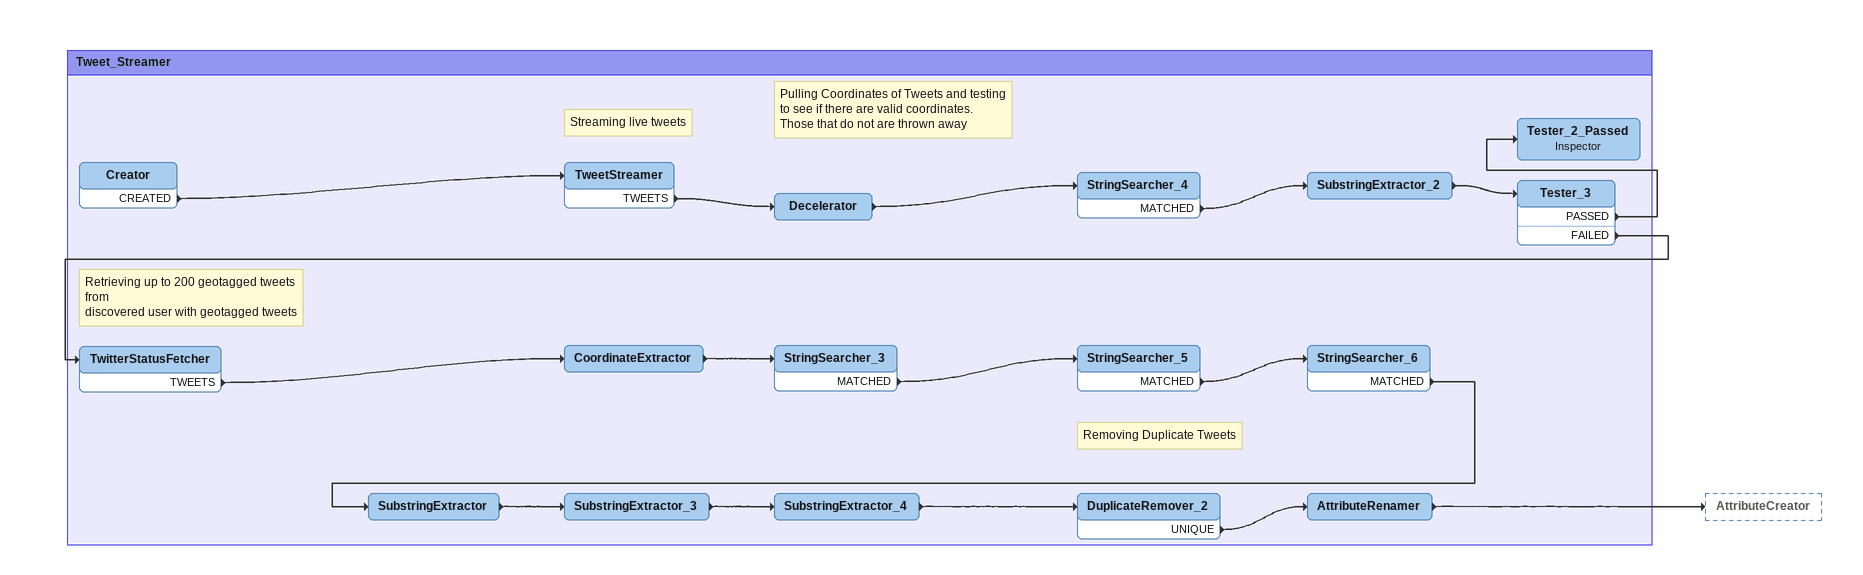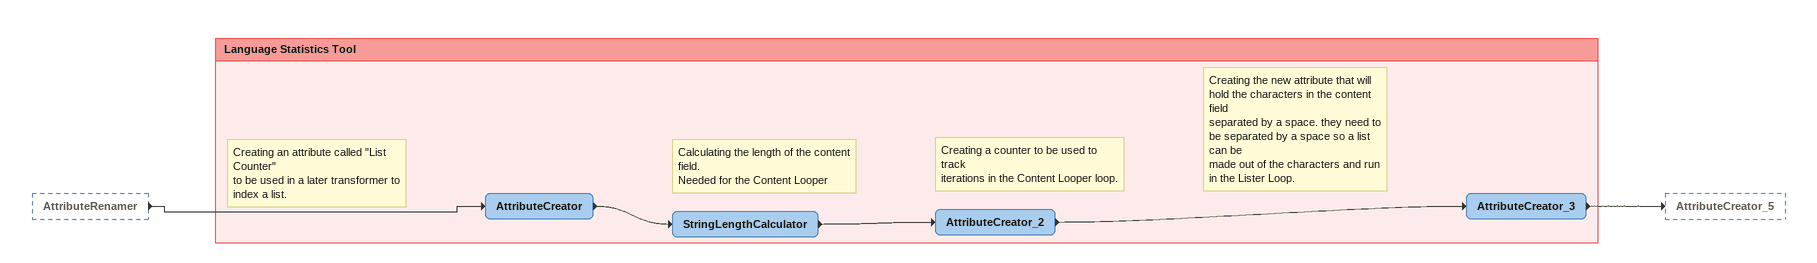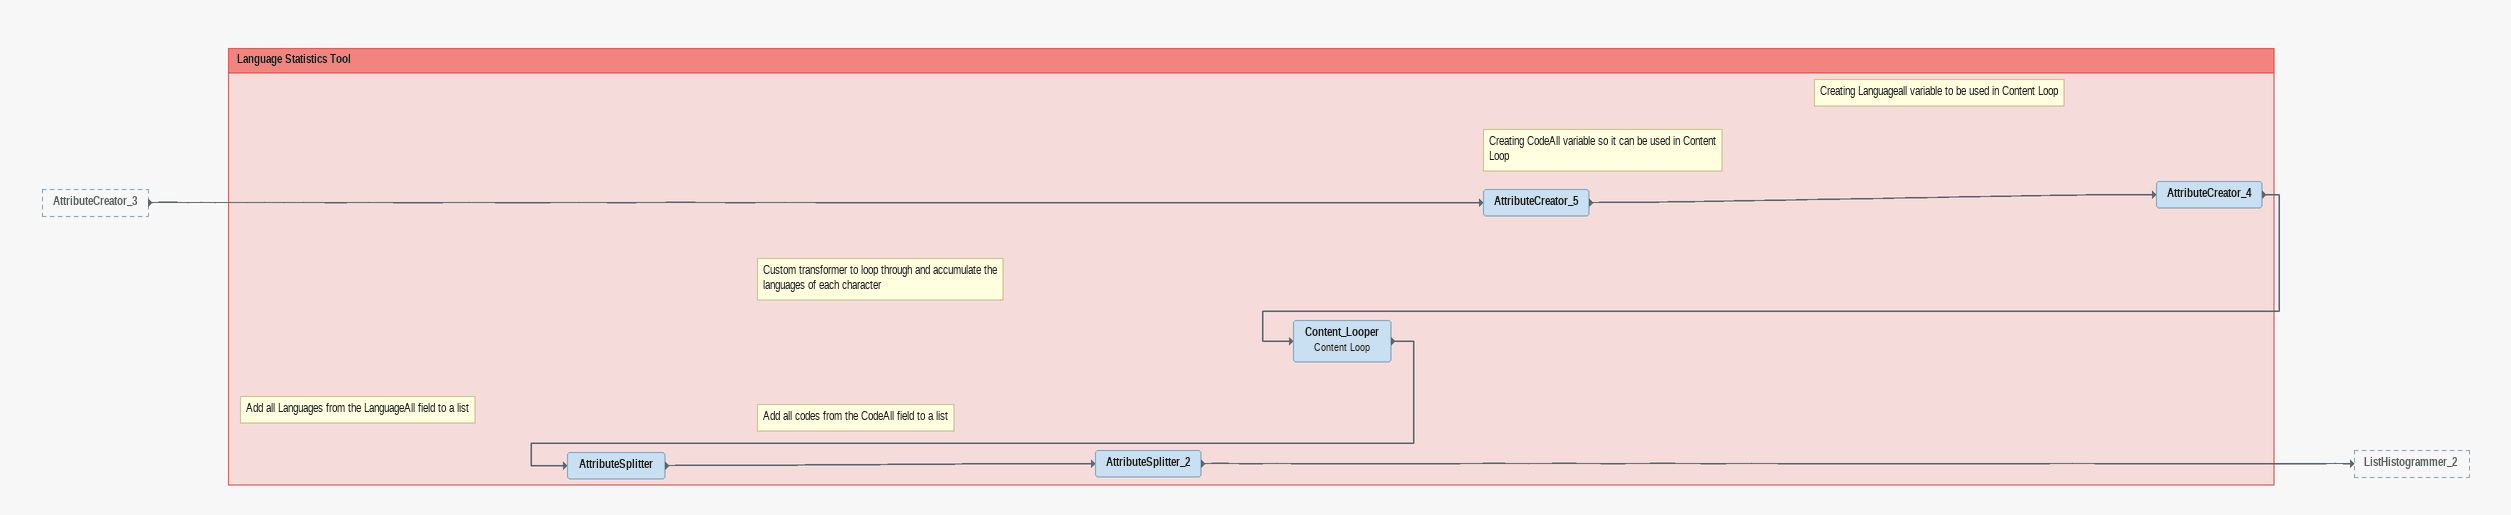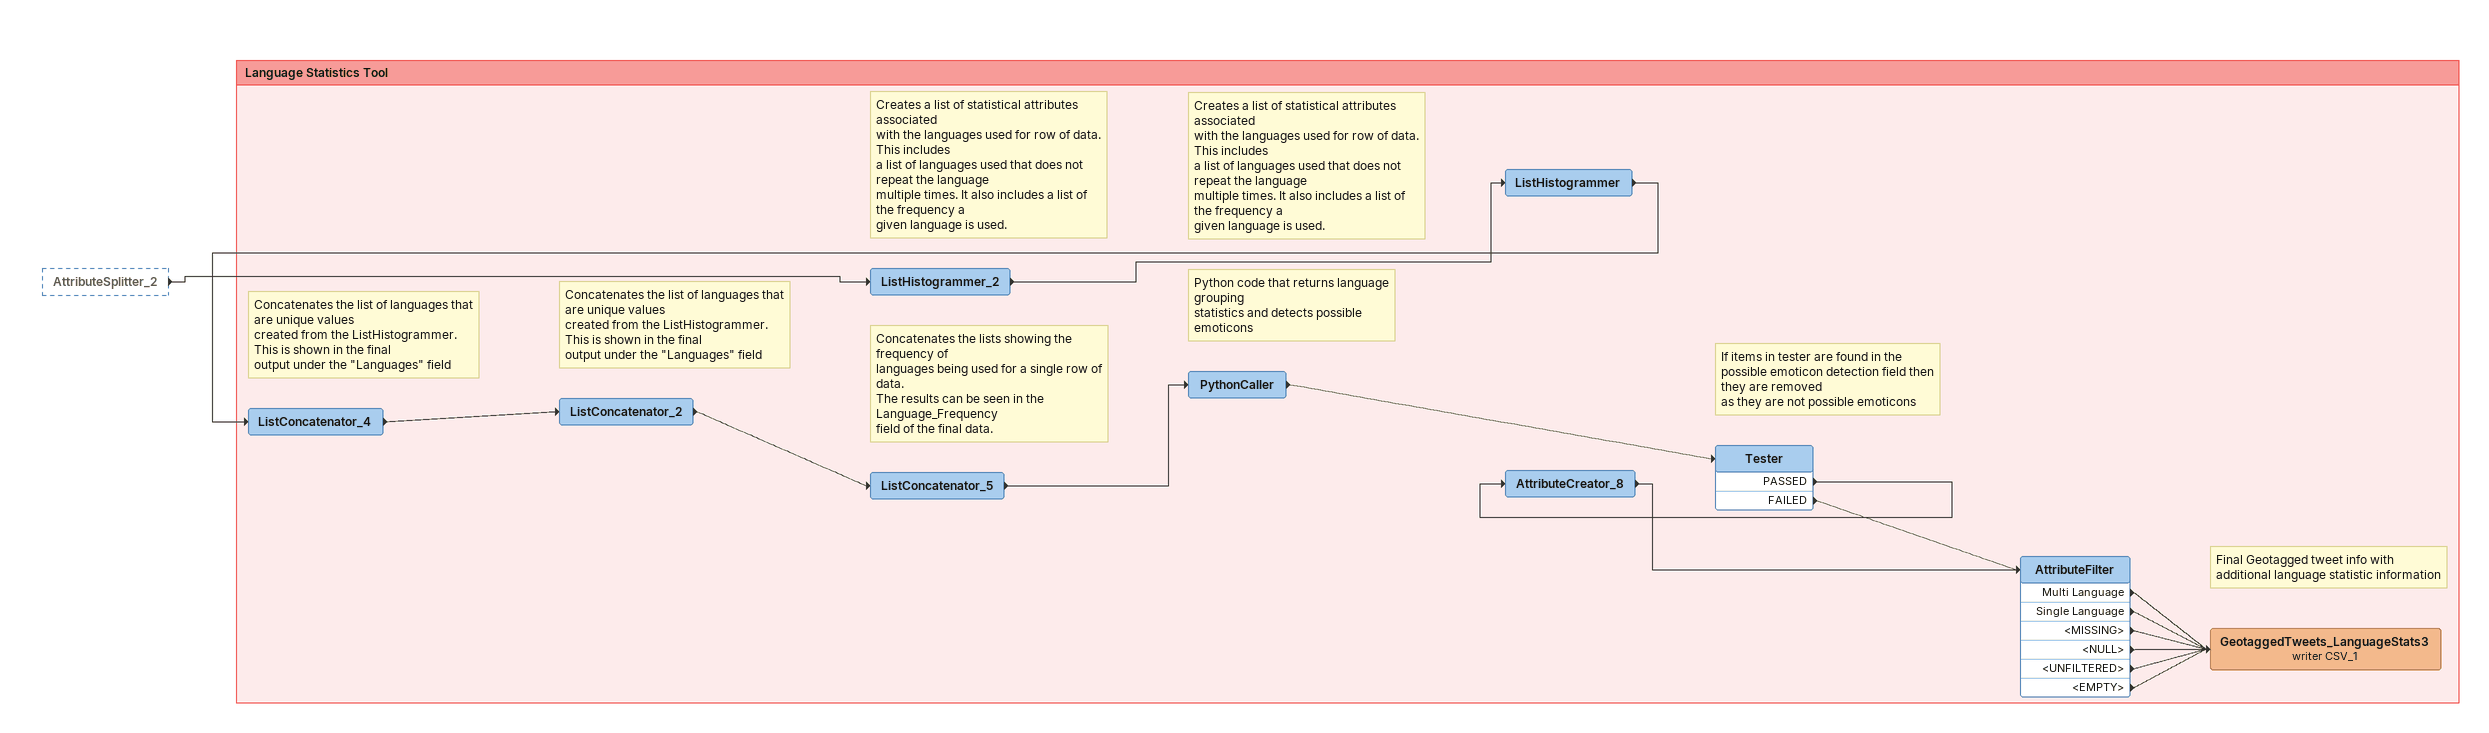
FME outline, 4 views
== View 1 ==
Bookmark: Tweet_Streamer
Creator
    CREATED -> TweetStreamer
Note: Streaming live tweets
TweetStreamer
    TWEETS -> Decelerator
Note: Pulling Coordinates of Tweets and testing to see if there are valid coordinates. Those that do not are thrown away
Decelerator
    -> StringSearcher_4
StringSearcher_4
    MATCHED -> SubstringExtractor_2
SubstringExtractor_2
    -> Tester_3
Tester_3
    PASSED -> Tester_2_Passed
    FAILED -> TwitterStatusFetcher
Tester_2_Passed: Inspector
Note: Retrieving up to 200 geotagged tweets from / discovered user with geotagged tweets
TwitterStatusFetcher
    TWEETS -> CoordinateExtractor
CoordinateExtractor
    -> StringSearcher_3
StringSearcher_3
    MATCHED -> StringSearcher_5
StringSearcher_5
    MATCHED -> StringSearcher_6
StringSearcher_6
    MATCHED -> SubstringExtractor
SubstringExtractor
    -> SubstringExtractor_3
SubstringExtractor_3
    -> SubstringExtractor_4
SubstringExtractor_4
    -> DuplicateRemover_2
Note: Removing Duplicate Tweets
DuplicateRemover_2
    UNIQUE -> AttributeRenamer
AttributeRenamer
    -> AttributeCreator

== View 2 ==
AttributeRenamer [outside]
    -> AttributeCreator

Bookmark: Language Statistics Tool
Note: Creating an attribute called "List Counter" / to be used in a later transformer to index a list.
AttributeCreator
    -> StringLengthCalculator
Note: Calculating the length of the content field. / Needed for the Content Looper
StringLengthCalculator
    -> AttributeCreator_2
Note: Creating a counter to be used to track / iterations in the Content Looper loop.
AttributeCreator_2
    -> AttributeCreator_3
Note: Creating the new attribute that will hold the characters in the content field / separated by a space. they need to be separated by a space so a list can be / made out of the characters and run in the Lister Loop.
AttributeCreator_3
    -> AttributeCreator_5

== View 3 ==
AttributeCreator_3 [outside]
    -> AttributeCreator_5

Bookmark: Language Statistics Tool
Note: Creating CodeAll variable so it can be used in Content Loop
AttributeCreator_5
    -> AttributeCreator_4
Note: Creating Languageall variable to be used in Content Loop
AttributeCreator_4
    -> Content_Looper
Note: Custom transformer to loop through and accumulate the languages of each character
Content_Looper: Content Loop
    -> AttributeSplitter
Note: Add all Languages from the LanguageAll field to a list
AttributeSplitter
    -> AttributeSplitter_2
Note: Add all codes from the CodeAll field to a list
AttributeSplitter_2
    -> ListHistogrammer_2

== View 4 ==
AttributeSplitter_2 [outside]
    -> ListHistogrammer_2

Bookmark: Language Statistics Tool
Note: Creates a list of statistical attributes associated / with the languages used for row of data. This includes / a list of languages used that does not repeat the language / multiple times. It also includes a list of the frequency a / given language is used.
ListHistogrammer_2
    -> ListHistogrammer
Note: Creates a list of statistical attributes associated / with the languages used for row of data. This includes / a list of languages used that does not repeat the language / multiple times. It also includes a list of the frequency a / given language is used.
ListHistogrammer
    -> ListConcatenator_4
Note: Concatenates the list of languages that are unique values / created from the ListHistogrammer. This is shown in the final / output under the "Languages" field
ListConcatenator_4
    -> ListConcatenator_2
Note: Concatenates the list of languages that are unique values / created from the ListHistogrammer. This is shown in the final / output under the "Languages" field
ListConcatenator_2
    -> ListConcatenator_5
Note: Concatenates the lists showing the frequency of / languages being used for a single row of data. / The results can be seen in the Language_Frequency / field of the final data.
ListConcatenator_5
    -> PythonCaller
Note: Python code that returns language grouping / statistics and detects possible emoticons
PythonCaller
    -> Tester
Note: If items in tester are found in the possible emoticon detection field then they are removed / as they are not possible emoticons
Tester
    PASSED -> AttributeCreator_8
    FAILED -> AttributeFilter
AttributeCreator_8
    -> AttributeFilter
AttributeFilter
    Multi Language -> GeotaggedTweets_LanguageStats3 (writer CSV_1)
    Single Language -> GeotaggedTweets_LanguageStats3 (writer CSV_1)
    <MISSING> -> GeotaggedTweets_LanguageStats3 (writer CSV_1)
    <NULL> -> GeotaggedTweets_LanguageStats3 (writer CSV_1)
    <UNFILTERED> -> GeotaggedTweets_LanguageStats3 (writer CSV_1)
    <EMPTY> -> GeotaggedTweets_LanguageStats3 (writer CSV_1)
Note: Final Geotagged tweet info with additional language statistic information
GeotaggedTweets_LanguageStats3 (writer CSV_1)
